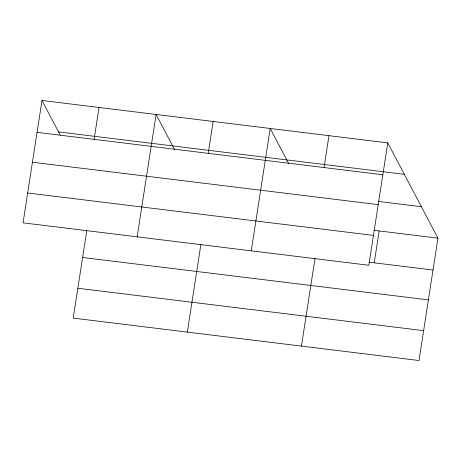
<?xml version="1.0" encoding="UTF-8"?>
<svg xmlns="http://www.w3.org/2000/svg" width="461" height="461" viewBox="0 0 461 461"><rect width="100%" height="100%" fill="white"/><g stroke="black" fill="none" stroke-linecap="round" stroke-linejoin="round"><path stroke-width="0.69" d="M41.997 100.475L23.05 222.847L368.823 265.259L387.77 142.887L41.997 100.475L60.195 135.027M94.113 139.355L99.046 107.476M86.801 230.46L73.23 318.113L419.003 360.525L437.95 238.153L387.77 142.887M137.153 236.845L156.1 114.472L174.627 149.646M208.216 153.346L213.155 121.468M187.339 332.11L200.904 244.457M251.262 250.842L270.204 128.469L288.736 163.643M324.054 167.556L328.987 135.678M301.442 346.102L315.013 258.454M374.234 262.816L379.167 230.938M58.553 131.915L404.332 174.321M37.059 132.353L382.832 174.765M378.187 201.417L421.389 206.712M32.437 162.22L378.21 204.626M374.211 230.333L437.95 238.153M27.672 192.986L373.45 235.398M369.278 262.211L433.017 270.025M82.617 257.48L428.39 299.892M77.851 288.246L423.63 330.658"/></g></svg>
